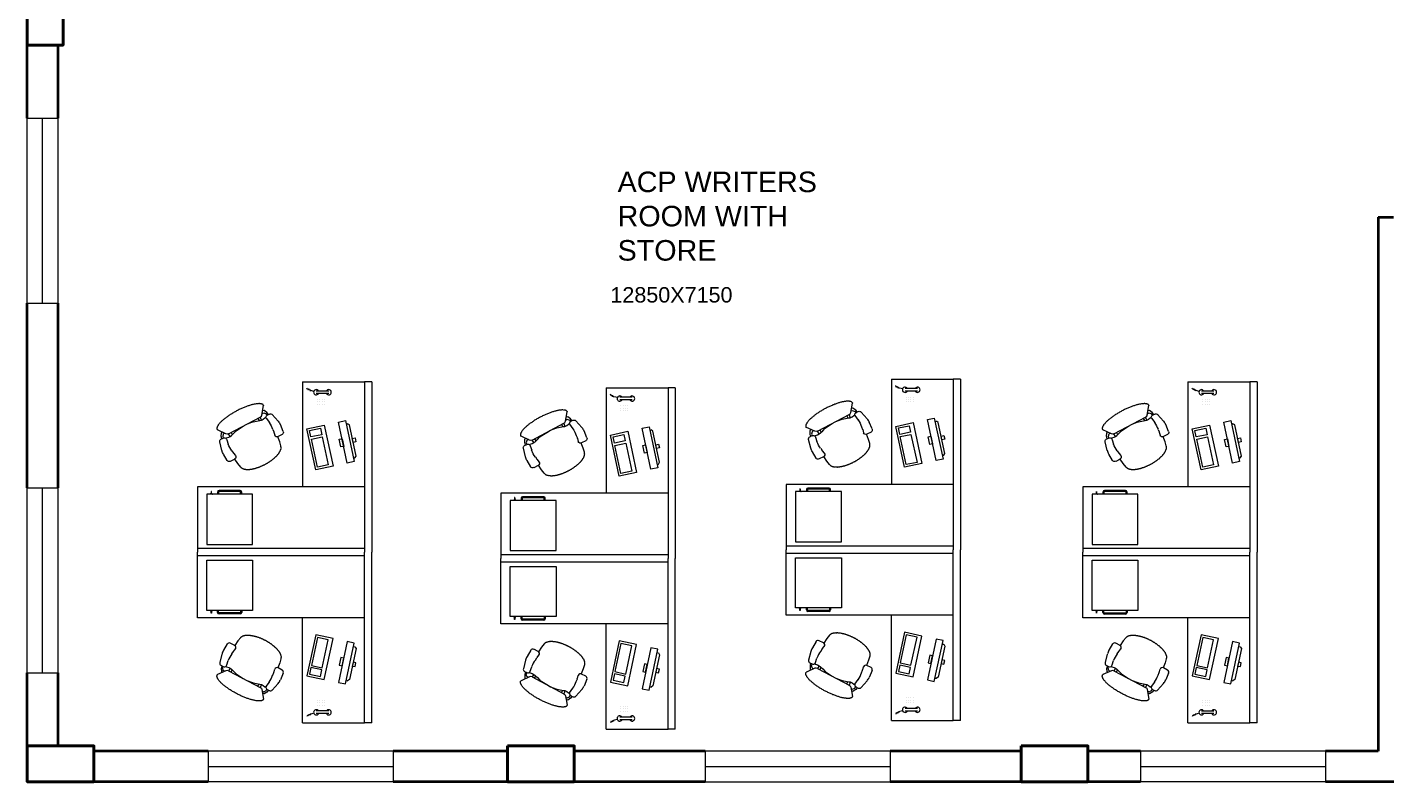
# Model space of a CAD drawing. Header units: millimetres. Extents: x 3079 to 579737, y 1565 to 1161826.
# Drawn here: x 73095 to 86320, y 432071 to 439421 of the extents above; entities that cross this region are included whole.
import ezdxf

# ---------------------------------------------------------------- set-up
doc = ezdxf.new("R2010")
doc.units = ezdxf.units.MM
for name, color, linetype, lineweight in [('1', 7, 'Continuous', 35), ('A_COL', 250, 'Continuous', 40), ('IG-Area', 250, 'Continuous', 30), ('SILL', 251, 'Continuous', 18), ('WINDOW', 252, 'Continuous', 15)]:
    doc.layers.add(name, color=color, linetype=linetype, lineweight=lineweight)
doc.layers.add('FURNITURE', color=253, linetype='Continuous', lineweight=5, transparency=0.05)
doc.styles.get("Standard").update_dxf_attribs({"font": 'arial.ttf'})

# ---------------------------------------------------------------- blocks, each defined once
blk = doc.blocks.new('AP00XXXX$0$A$C53421247')
at = {"color": 0}
for p, q in [((82, 595), (83, 598)), ((82, 593), (82, 595)), ((140, 501), (82, 587)), ((83, 598), (85, 600)), ((85, 600), (87, 604)), ((87, 604), (90, 607)), ((90, 607), (92, 609)), ((92, 609), (95, 612)), ((95, 612), (99, 614)), ((99, 614), (103, 617)), ((103, 617), (106, 619)), ((106, 619), (111, 621)), ((111, 621), (115, 624)), ((115, 624), (120, 626)), ((120, 626), (126, 628)), ((126, 628), (132, 630)), ((132, 630), (137, 632)), ((137, 632), (144, 634)), ((144, 634), (149, 636)), ((149, 636), (157, 638)), ((157, 638), (163, 639)), ((163, 639), (170, 641)), ((170, 641), (178, 643)), ((178, 643), (186, 644)), ((186, 644), (194, 646)), ((194, 646), (202, 647)), ((202, 647), (210, 648)), ((210, 648), (219, 649)), ((219, 649), (227, 650)), ((227, 650), (236, 651)), ((236, 651), (245, 652)), ((245, 652), (254, 652)), ((254, 652), (263, 653)), ((263, 653), (273, 653)), ((273, 653), (282, 654)), ((282, 654), (292, 654)), ((292, 654), (302, 654)), ((302, 654), (311, 654)), ((311, 654), (321, 654)), ((321, 654), (331, 654)), ((331, 654), (341, 654)), ((341, 654), (351, 653)), ((351, 653), (361, 653)), ((361, 653), (371, 652)), ((371, 652), (381, 652)), ((381, 652), (390, 651)), ((390, 651), (401, 650)), ((401, 650), (410, 649)), ((410, 649), (420, 648)), ((420, 648), (430, 646)), ((430, 646), (439, 646)), ((439, 646), (449, 644)), ((449, 644), (458, 642)), ((458, 642), (468, 641)), ((468, 641), (477, 639)), ((477, 639), (486, 637)), ((486, 637), (495, 636)), ((495, 636), (504, 634)), ((504, 634), (513, 632)), ((513, 632), (520, 630)), ((520, 630), (529, 627)), ((529, 627), (537, 625)), ((537, 625), (545, 623)), ((545, 623), (552, 620)), ((552, 620), (559, 618)), ((559, 618), (566, 616)), ((566, 616), (573, 614)), ((573, 614), (580, 611)), ((580, 611), (586, 608)), ((586, 608), (592, 605)), ((592, 605), (597, 603)), ((597, 603), (603, 600)), ((603, 600), (608, 597)), ((608, 597), (613, 595)), ((613, 595), (617, 591)), ((617, 591), (621, 588)), ((621, 588), (625, 586)), ((625, 586), (629, 582)), ((7, 368), (36, 460)), ((90, 476), (63, 478)), ((73, 477), (80, 503)), ((80, 503), (99, 534)), ((95, 493), (93, 475)), ((113, 514), (95, 493)), ((99, 534), (115, 538)), ((113, 453), (100, 394)), ((120, 459), (111, 457)), ((127, 514), (113, 514)), ((123, 459), (120, 459)), ((145, 454), (123, 459)), ((134, 510), (127, 514)), ((151, 491), (140, 501)), ((160, 452), (145, 454)), ((165, 488), (151, 491)), ((168, 452), (160, 452)), ((166, 452), (165, 488)), ((550, 463), (165, 488)), ((184, 457), (168, 452)), ((255, 473), (184, 457)), ((195, 486), (192, 459)), ((264, 474), (255, 473)), ((327, 478), (264, 474)), ((373, 474), (327, 478)), ((434, 465), (373, 474)), ((461, 459), (434, 465)), ((496, 446), (461, 459)), ((529, 434), (496, 446)), ((520, 465), (518, 438)), ((545, 430), (550, 463)), ((550, 463), (564, 465)), ((564, 465), (576, 474)), ((576, 474), (643, 549)), ((585, 483), (591, 485)), ((591, 485), (604, 482)), ((604, 482), (620, 461)), ((618, 502), (606, 508)), ((633, 471), (618, 502)), ((620, 461), (621, 444)), ((650, 442), (623, 444)), ((629, 582), (632, 580)), ((632, 580), (635, 576)), ((636, 460), (633, 471)), ((635, 576), (637, 574)), ((638, 443), (636, 460)), ((637, 574), (639, 571)), ((639, 571), (641, 568)), ((641, 568), (642, 565)), ((642, 565), (643, 562)), ((643, 562), (644, 559)), ((644, 559), (645, 556)), ((645, 556), (645, 553)), ((2, 245), (0, 325)), ((97, 312), (98, 282)), ((545, 430), (529, 434)), ((564, 429), (545, 430)), ((588, 432), (564, 429)), ((591, 432), (588, 432)), ((597, 428), (591, 432)), ((595, 413), (600, 364)), ((690, 327), (673, 421)), ((26, 220), (76, 217)), ((83, 159), (80, 217)), ((90, 114), (83, 159)), ((98, 280), (103, 245)), ((588, 250), (580, 218)), ((593, 282), (588, 252)), ((590, 128), (600, 187)), ((602, 186), (655, 183)), ((682, 205), (691, 283)), ((90, 111), (90, 114)), ((90, 110), (90, 111)), ((91, 107), (90, 110)), ((92, 105), (91, 107)), ((92, 102), (92, 105)), ((93, 100), (92, 102)), ((94, 98), (93, 100)), ((95, 96), (94, 98)), ((96, 93), (95, 96)), ((97, 91), (96, 93)), ((99, 89), (97, 91)), ((100, 87), (99, 89)), ((101, 84), (100, 87)), ((103, 82), (101, 84)), ((105, 80), (103, 82)), ((107, 78), (105, 80)), ((109, 76), (107, 78)), ((111, 73), (109, 76)), ((113, 72), (111, 73)), ((116, 69), (113, 72)), ((118, 67), (116, 69)), ((120, 65), (118, 67)), ((123, 63), (120, 65)), ((125, 60), (123, 63)), ((128, 59), (125, 60)), ((132, 57), (128, 59)), ((135, 54), (132, 57)), ((138, 53), (135, 54)), ((141, 51), (138, 53)), ((144, 49), (141, 51)), ((148, 47), (144, 49)), ((151, 45), (148, 47)), ((155, 44), (151, 45)), ((158, 42), (155, 44)), ((162, 40), (158, 42)), ((165, 38), (162, 40)), ((169, 36), (165, 38)), ((173, 34), (169, 36)), ((178, 33), (173, 34)), ((182, 31), (178, 33)), ((186, 30), (182, 31)), ((190, 28), (186, 30)), ((194, 27), (190, 28)), ((199, 25), (194, 27)), ((204, 24), (199, 25)), ((207, 22), (204, 24)), ((212, 21), (207, 22)), ((217, 19), (212, 21)), ((221, 18), (217, 19)), ((226, 17), (221, 18)), ((231, 16), (226, 17)), ((236, 15), (231, 16)), ((241, 14), (236, 15)), ((246, 13), (241, 14)), ((250, 11), (246, 13)), ((256, 10), (250, 11)), ((261, 9), (256, 10)), ((266, 8), (261, 9)), ((271, 8), (266, 8)), ((276, 7), (271, 8)), ((281, 6), (276, 7)), ((287, 5), (281, 6)), ((291, 4), (287, 5)), ((297, 4), (291, 4)), ((302, 4), (297, 4)), ((307, 2), (302, 4)), ((313, 2), (307, 2)), ((318, 2), (313, 2)), ((323, 1), (318, 2)), ((328, 1), (323, 1)), ((334, 1), (328, 1)), ((339, 1), (334, 1)), ((344, 0), (339, 1)), ((350, 1), (344, 0)), ((356, 0), (350, 1)), ((360, 0), (356, 0)), ((366, 0), (360, 0)), ((371, 0), (366, 0)), ((376, 1), (371, 0)), ((382, 0), (376, 1)), ((387, 1), (382, 0)), ((392, 1), (387, 1)), ((397, 1), (392, 1)), ((402, 1), (397, 1)), ((407, 2), (402, 1)), ((412, 2), (407, 2)), ((417, 3), (412, 2)), ((423, 3), (417, 3)), ((427, 4), (423, 3)), ((432, 4), (427, 4)), ((437, 6), (432, 4)), ((442, 6), (437, 6)), ((447, 7), (442, 6)), ((451, 8), (447, 7)), ((455, 9), (451, 8)), ((460, 9), (455, 9)), ((465, 10), (460, 9)), ((469, 12), (465, 10)), ((474, 12), (469, 12)), ((478, 13), (474, 12)), ((482, 15), (478, 13)), ((486, 16), (482, 15)), ((490, 17), (486, 16)), ((494, 18), (490, 17)), ((498, 19), (494, 18)), ((502, 21), (498, 19)), ((506, 22), (502, 21)), ((510, 23), (506, 22)), ((514, 25), (510, 23)), ((517, 27), (514, 25)), ((520, 28), (517, 27)), ((524, 30), (520, 28)), ((528, 31), (524, 30)), ((530, 33), (528, 31)), ((533, 35), (530, 33)), ((537, 36), (533, 35)), ((539, 38), (537, 36)), ((542, 40), (539, 38)), ((545, 42), (542, 40)), ((547, 43), (545, 42)), ((550, 46), (547, 43)), ((552, 47), (550, 46)), ((555, 49), (552, 47)), ((557, 51), (555, 49)), ((559, 53), (557, 51)), ((561, 55), (559, 53)), ((563, 57), (561, 55)), ((565, 59), (563, 57)), ((567, 61), (565, 59)), ((568, 63), (567, 61)), ((569, 65), (568, 63)), ((571, 67), (569, 65)), ((572, 70), (571, 67)), ((573, 71), (572, 70)), ((574, 74), (573, 71)), ((575, 76), (574, 74)), ((576, 78), (575, 76)), ((577, 81), (576, 78)), ((577, 82), (590, 128)), ((577, 82), (577, 81))]:
    blk.add_line(p, q, dxfattribs=at)
for centre, radius, start, end in [((88, 591), 6.35, 164.3929, 214.029), ((60, 452), 25.4, 85.1777, 163.418), ((87, 451), 25.4, 6.3757, 85.1777), ((620, 418), 25.4, 85.208, 169.2349), ((638, 553), 6.35, 318.2555, 357.1149), ((648, 417), 25.4, 9.9024, 85.208), ((153, 324), 152, 163.1174, 179.4456), ((446, 342), 350, 171.2066, 184.7536), ((251, 353), 350, 348.2663, 1.8132), ((620, 418), 25.4, 169.2349, 190.8913), ((539, 300), 152, 353.5743, 9.9024), ((28, 245), 25.4, 180.1777, 266.5099), ((78, 242), 25.4, 266.5099, 4.8356), ((124, 283), 25.4, 182.6801, 187.8199), ((604, 212), 25.4, 165.2, 266.5099), ((563, 256), 25.4, 345.2, 350.3398), ((657, 209), 25.4, 266.5099, 353.5743)]:
    blk.add_arc(centre, radius, start, end, dxfattribs=at)

msp = doc.modelspace()

# ---------------------------------------------------------------- linework, layer by layer
at = {"layer": '1'}
for p, q in [((73095, 438533), (73095, 440308)), ((73395, 438533), (73395, 439246)), ((86245, 437571), (86245, 432371)), ((86245, 437571), (86395, 437571)), ((73095, 434933), (73095, 436733)), ((73395, 434933), (73395, 436733)), ((73095, 432071), (73095, 433133)), ((73395, 432421), (73395, 433133)), ((74857, 432371), (73745, 432371)), ((77770, 432371), (76657, 432371)), ((79695, 432371), (78420, 432371)), ((82770, 432371), (81495, 432371)), ((83932, 432371), (83420, 432371)), ((86245, 432371), (85732, 432371)), ((74857, 432071), (73095, 432071)), ((79695, 432071), (76657, 432071)), ((83932, 432071), (81495, 432071)), ((95920, 432071), (85732, 432071))]:
    msp.add_line(p, q, dxfattribs=at)
at = {"layer": 'A_COL'}
for points in [[(73445, 439896), (73095, 439896), (73095, 439246), (73445, 439246)], [(73095, 432421), (73095, 432071), (73745, 432071), (73745, 432421)], [(77770, 432421), (77770, 432071), (78420, 432071), (78420, 432421)], [(82770, 432421), (82770, 432071), (83420, 432071), (83420, 432421)]]:
    msp.add_lwpolyline(points, close=True, dxfattribs=at)
at = {"layer": 'FURNITURE'}
for p, q in [((75776, 435968), (76379, 435968)), ((75776, 435968), (75776, 434944)), ((75823, 435892), (75818, 435906)), ((75833, 435887), (75828, 435902)), ((75843, 435882), (75838, 435897)), ((76379, 435968), (76379, 434307)), ((76449, 435968), (76379, 435968)), ((76449, 435968), (76449, 434307)), ((76449, 435968), (76449, 434307)), ((78731, 435907), (79333, 435907)), ((78731, 435907), (78731, 434883)), ((79333, 435907), (79333, 434246)), ((79403, 435907), (79333, 435907)), ((79403, 435907), (79403, 434246)), ((79403, 435907), (79403, 434246)), ((81508, 435992), (82110, 435992)), ((81508, 435992), (81508, 434968)), ((81555, 435916), (81550, 435931)), ((81564, 435911), (81560, 435926)), ((81574, 435906), (81569, 435921)), ((81584, 435901), (81579, 435916)), ((81616, 435898), (81589, 435906)), ((81761, 435901), (81640, 435901)), ((82110, 435992), (82110, 434331)), ((82180, 435992), (82110, 435992)), ((82180, 435992), (82180, 434331)), ((82180, 435992), (82180, 434331)), ((84394, 435968), (84996, 435968)), ((84394, 435968), (84394, 434944)), ((84441, 435892), (84436, 435906)), ((84451, 435887), (84446, 435901)), ((84460, 435882), (84456, 435897)), ((84996, 435968), (84996, 434307)), ((85067, 435968), (84996, 435968)), ((85067, 435968), (85067, 434307)), ((85067, 435968), (85067, 434307)), ((75852, 435877), (75848, 435892)), ((75885, 435873), (75857, 435882)), ((76030, 435877), (75909, 435877)), ((76030, 435853), (75909, 435853)), ((75921, 435794), (75921, 435794)), ((75921, 435771), (75921, 435771)), ((75943, 435794), (75943, 435794)), ((75943, 435771), (75943, 435771)), ((75966, 435794), (75966, 435794)), ((75966, 435771), (75966, 435771)), ((75989, 435794), (75989, 435794)), ((75989, 435771), (75989, 435771)), ((78778, 435831), (78773, 435846)), ((78787, 435826), (78783, 435841)), ((78797, 435822), (78792, 435836)), ((78807, 435817), (78802, 435831)), ((78839, 435813), (78812, 435822)), ((78984, 435816), (78863, 435816)), ((78984, 435792), (78863, 435792)), ((81761, 435877), (81640, 435877)), ((81652, 435818), (81652, 435818)), ((81652, 435796), (81652, 435796)), ((81652, 435773), (81652, 435773)), ((81675, 435818), (81675, 435818)), ((81675, 435796), (81675, 435796)), ((81675, 435773), (81675, 435773)), ((81698, 435818), (81698, 435818)), ((81698, 435796), (81698, 435796)), ((81698, 435773), (81698, 435773)), ((81720, 435818), (81720, 435818)), ((81720, 435796), (81720, 435796)), ((81720, 435773), (81720, 435773)), ((84470, 435877), (84465, 435892)), ((84503, 435873), (84475, 435882)), ((84647, 435877), (84526, 435877)), ((84647, 435853), (84526, 435853)), ((84538, 435794), (84538, 435794)), ((84538, 435771), (84538, 435771)), ((84561, 435794), (84561, 435794)), ((84561, 435771), (84561, 435771)), ((84584, 435794), (84584, 435794)), ((84584, 435771), (84584, 435771)), ((84606, 435794), (84606, 435794)), ((84606, 435771), (84606, 435771)), ((75921, 435749), (75921, 435749)), ((75943, 435749), (75943, 435749)), ((75966, 435749), (75966, 435749)), ((75989, 435749), (75989, 435749)), ((78875, 435734), (78875, 435734)), ((78875, 435711), (78875, 435711)), ((78875, 435688), (78875, 435688)), ((78898, 435734), (78898, 435734)), ((78898, 435711), (78898, 435711)), ((78898, 435688), (78898, 435688)), ((78920, 435734), (78920, 435734)), ((78920, 435711), (78920, 435711)), ((78920, 435688), (78920, 435688)), ((78943, 435734), (78943, 435734)), ((78943, 435711), (78943, 435711)), ((78943, 435688), (78943, 435688)), ((84538, 435749), (84538, 435749)), ((84561, 435749), (84561, 435749)), ((84584, 435749), (84584, 435749)), ((84606, 435749), (84606, 435749)), ((75818, 435509), (75986, 435545)), ((75904, 435110), (75818, 435509)), ((75844, 435493), (75949, 435515)), ((75949, 435515), (75962, 435452)), ((75986, 435545), (76072, 435146)), ((76201, 435556), (76213, 435559)), ((76231, 435547), (76213, 435559)), ((76296, 435244), (76231, 435547)), ((81550, 435533), (81718, 435569)), ((81635, 435134), (81550, 435533)), ((81575, 435517), (81680, 435539)), ((81589, 435454), (81575, 435517)), ((81680, 435539), (81694, 435476)), ((81718, 435569), (81803, 435170)), ((81932, 435580), (81945, 435583)), ((81963, 435571), (81945, 435583)), ((82027, 435269), (81963, 435571)), ((84436, 435509), (84604, 435545)), ((84522, 435110), (84436, 435509)), ((84462, 435493), (84567, 435515)), ((84567, 435515), (84580, 435452)), ((84604, 435545), (84690, 435146)), ((84819, 435556), (84831, 435559)), ((84849, 435547), (84831, 435559)), ((84914, 435244), (84849, 435547)), ((75857, 435430), (75844, 435493)), ((75962, 435452), (75857, 435430)), ((75862, 435409), (75967, 435431)), ((75920, 435136), (75862, 435409)), ((75967, 435431), (76026, 435158)), ((78773, 435448), (78941, 435485)), ((78858, 435049), (78773, 435448)), ((78798, 435432), (78903, 435454)), ((78812, 435369), (78798, 435432)), ((78917, 435391), (78812, 435369)), ((78816, 435348), (78921, 435370)), ((78903, 435454), (78917, 435391)), ((78921, 435370), (78980, 435097)), ((78941, 435485), (79026, 435085)), ((79155, 435495), (79168, 435498)), ((79185, 435487), (79168, 435498)), ((79250, 435184), (79185, 435487)), ((81694, 435476), (81589, 435454)), ((81593, 435433), (81698, 435455)), ((81652, 435160), (81593, 435433)), ((81698, 435455), (81757, 435182)), ((84475, 435430), (84462, 435493)), ((84580, 435452), (84475, 435430)), ((84480, 435409), (84585, 435431)), ((84538, 435135), (84480, 435409)), ((84585, 435431), (84643, 435158)), ((76284, 435227), (76296, 435244)), ((78875, 435075), (78816, 435348)), ((82004, 435248), (82016, 435251)), ((82016, 435251), (82027, 435269)), ((84902, 435227), (84914, 435244)), ((76072, 435146), (75904, 435110)), ((76026, 435158), (75920, 435136)), ((76272, 435224), (76284, 435227)), ((79227, 435163), (79239, 435166)), ((79239, 435166), (79250, 435184)), ((81803, 435170), (81635, 435134)), ((81757, 435182), (81652, 435160)), ((84690, 435146), (84522, 435110)), ((84643, 435158), (84538, 435135)), ((84890, 435224), (84902, 435227)), ((79026, 435085), (78858, 435049)), ((78980, 435097), (78875, 435075)), ((76379, 434944), (74753, 434944)), ((74753, 434944), (74753, 434307)), ((74877, 434874), (74874, 434873)), ((74874, 434873), (74874, 434873)), ((74898, 434873), (74874, 434873)), ((74898, 434873), (74874, 434873)), ((74877, 434875), (74877, 434874)), ((74895, 434875), (74877, 434875)), ((74896, 434874), (74877, 434874)), ((74888, 434899), (74885, 434899)), ((74885, 434899), (74885, 434896)), ((74885, 434898), (74885, 434896)), ((74885, 434898), (74885, 434898)), ((74888, 434897), (74885, 434897)), ((74885, 434896), (74885, 434883)), ((74885, 434896), (74885, 434883)), ((74888, 434892), (74885, 434892)), ((74885, 434891), (74885, 434891)), ((74885, 434883), (74885, 434881)), ((74885, 434883), (74885, 434880)), ((74885, 434881), (74885, 434881)), ((74885, 434880), (74885, 434875)), ((74888, 434880), (74885, 434880)), ((74885, 434880), (74885, 434880)), ((74887, 434898), (74887, 434896)), ((74888, 434898), (74887, 434898)), ((74887, 434896), (74887, 434883)), ((74888, 434891), (74887, 434891)), ((74887, 434883), (74887, 434881)), ((74888, 434881), (74887, 434881)), ((74888, 434896), (74888, 434899)), ((74888, 434883), (74888, 434896)), ((74888, 434880), (74888, 434883)), ((74888, 434875), (74888, 434880)), ((74888, 434880), (74888, 434880)), ((74895, 434875), (74895, 434874)), ((74896, 434874), (74898, 434873)), ((74898, 434873), (74898, 434873)), ((74948, 434893), (74948, 434873)), ((74948, 434873), (74948, 434873)), ((74958, 434893), (74958, 434873)), ((74958, 434873), (74958, 434873)), ((75168, 434908), (74963, 434908)), ((75168, 434898), (74963, 434898)), ((75173, 434873), (75173, 434893)), ((75173, 434873), (75173, 434873)), ((75183, 434873), (75183, 434893)), ((75183, 434873), (75183, 434873)), ((79333, 434883), (77707, 434883)), ((77707, 434883), (77707, 434246)), ((77842, 434839), (77840, 434839)), ((77840, 434839), (77840, 434836)), ((77842, 434836), (77842, 434839)), ((78123, 434847), (77918, 434847)), ((82110, 434968), (80484, 434968)), ((80484, 434968), (80484, 434331)), ((80608, 434898), (80606, 434897)), ((80606, 434897), (80606, 434897)), ((80630, 434897), (80606, 434897)), ((80630, 434897), (80606, 434897)), ((80627, 434898), (80608, 434898)), ((80609, 434899), (80609, 434898)), ((80627, 434899), (80609, 434899)), ((80619, 434923), (80617, 434923)), ((80617, 434923), (80617, 434920)), ((80617, 434922), (80617, 434920)), ((80617, 434922), (80617, 434922)), ((80619, 434921), (80617, 434921)), ((80617, 434920), (80617, 434907)), ((80617, 434920), (80617, 434907)), ((80619, 434916), (80617, 434916)), ((80617, 434915), (80617, 434915)), ((80617, 434907), (80617, 434905)), ((80617, 434907), (80617, 434904)), ((80617, 434905), (80617, 434905)), ((80617, 434904), (80617, 434899)), ((80619, 434904), (80617, 434904)), ((80617, 434904), (80617, 434904)), ((80619, 434920), (80619, 434923)), ((80619, 434922), (80619, 434920)), ((80619, 434922), (80619, 434922)), ((80619, 434920), (80619, 434907)), ((80619, 434907), (80619, 434920)), ((80619, 434915), (80619, 434915)), ((80619, 434907), (80619, 434905)), ((80619, 434904), (80619, 434907)), ((80619, 434905), (80619, 434905)), ((80619, 434899), (80619, 434904)), ((80619, 434904), (80619, 434904)), ((80627, 434899), (80627, 434898)), ((80627, 434898), (80630, 434897)), ((80630, 434897), (80630, 434897)), ((80680, 434917), (80680, 434897)), ((80680, 434897), (80680, 434897)), ((80690, 434917), (80690, 434897)), ((80690, 434897), (80690, 434897)), ((80900, 434932), (80695, 434932)), ((80900, 434922), (80695, 434922)), ((80905, 434897), (80905, 434917)), ((80905, 434897), (80905, 434897)), ((80915, 434897), (80915, 434917)), ((80915, 434897), (80915, 434897)), ((84996, 434944), (83370, 434944)), ((83370, 434944), (83370, 434307)), ((83494, 434874), (83492, 434873)), ((83492, 434873), (83492, 434873)), ((83516, 434873), (83492, 434873)), ((83516, 434873), (83492, 434873)), ((83514, 434874), (83494, 434874)), ((83495, 434874), (83495, 434874)), ((83513, 434874), (83495, 434874)), ((83505, 434899), (83503, 434899)), ((83503, 434899), (83503, 434896)), ((83503, 434898), (83503, 434896)), ((83503, 434898), (83503, 434898)), ((83505, 434897), (83503, 434897)), ((83503, 434896), (83503, 434883)), ((83503, 434896), (83503, 434883)), ((83505, 434892), (83503, 434892)), ((83503, 434891), (83503, 434891)), ((83503, 434883), (83503, 434881)), ((83503, 434883), (83503, 434880)), ((83503, 434881), (83503, 434881)), ((83503, 434880), (83503, 434875)), ((83505, 434880), (83503, 434880)), ((83503, 434880), (83503, 434880)), ((83505, 434896), (83505, 434899)), ((83505, 434898), (83505, 434896)), ((83505, 434898), (83505, 434898)), ((83505, 434896), (83505, 434883)), ((83505, 434883), (83505, 434896)), ((83505, 434891), (83505, 434891)), ((83505, 434883), (83505, 434881)), ((83505, 434880), (83505, 434883)), ((83505, 434881), (83505, 434881)), ((83505, 434875), (83505, 434880)), ((83505, 434880), (83505, 434880)), ((83513, 434874), (83513, 434874)), ((83514, 434874), (83516, 434873)), ((83516, 434873), (83516, 434873)), ((83566, 434893), (83566, 434873)), ((83566, 434873), (83566, 434873)), ((83576, 434893), (83576, 434873)), ((83576, 434873), (83576, 434873)), ((83786, 434908), (83581, 434908)), ((83786, 434898), (83581, 434898)), ((83791, 434873), (83791, 434893)), ((83791, 434873), (83791, 434873)), ((83801, 434873), (83801, 434893)), ((83801, 434873), (83801, 434873)), ((77831, 434813), (77829, 434812)), ((77829, 434812), (77829, 434812)), ((77853, 434812), (77829, 434812)), ((77853, 434812), (77829, 434812)), ((77850, 434813), (77831, 434813)), ((77832, 434814), (77832, 434813)), ((77850, 434814), (77832, 434814)), ((77840, 434838), (77840, 434836)), ((77840, 434838), (77840, 434838)), ((77840, 434836), (77840, 434823)), ((77840, 434836), (77840, 434823)), ((77842, 434836), (77840, 434836)), ((77842, 434831), (77840, 434831)), ((77840, 434830), (77840, 434830)), ((77840, 434823), (77840, 434821)), ((77840, 434823), (77840, 434820)), ((77840, 434821), (77840, 434821)), ((77842, 434820), (77840, 434820)), ((77840, 434820), (77840, 434819)), ((77840, 434819), (77840, 434815)), ((77842, 434838), (77842, 434836)), ((77842, 434838), (77842, 434838)), ((77842, 434836), (77842, 434823)), ((77842, 434823), (77842, 434836)), ((77842, 434830), (77842, 434830)), ((77842, 434823), (77842, 434821)), ((77842, 434820), (77842, 434823)), ((77842, 434821), (77842, 434821)), ((77842, 434819), (77842, 434820)), ((77842, 434815), (77842, 434819)), ((77850, 434814), (77850, 434813)), ((77850, 434813), (77853, 434812)), ((77853, 434812), (77853, 434812)), ((77903, 434832), (77903, 434812)), ((77903, 434812), (77903, 434812)), ((77913, 434832), (77913, 434812)), ((77913, 434812), (77913, 434812)), ((78123, 434837), (77918, 434837)), ((78128, 434812), (78128, 434832)), ((78128, 434812), (78128, 434812)), ((78138, 434812), (78138, 434832)), ((78138, 434812), (78138, 434812)), ((76379, 434342), (74753, 434342)), ((82110, 434366), (80484, 434366)), ((80484, 433693), (80484, 434331)), ((82110, 432669), (82110, 434331)), ((82110, 432669), (82110, 434331)), ((82180, 432669), (82180, 434331)), ((82180, 432669), (82180, 434331)), ((82180, 432669), (82180, 434331)), ((84996, 434342), (83370, 434342)), ((74753, 433669), (74753, 434307)), ((76379, 434272), (74753, 434272)), ((76379, 432645), (76379, 434307)), ((76379, 432645), (76379, 434307)), ((76449, 432645), (76449, 434307)), ((76449, 432645), (76449, 434307)), ((76449, 432645), (76449, 434307)), ((79333, 434281), (77707, 434281)), ((77707, 433609), (77707, 434246)), ((79333, 434211), (77707, 434211)), ((79333, 432585), (79333, 434246)), ((79333, 432585), (79333, 434246)), ((79403, 432585), (79403, 434246)), ((79403, 432585), (79403, 434246)), ((79403, 432585), (79403, 434246)), ((82110, 434296), (80484, 434296)), ((83370, 433669), (83370, 434307)), ((84996, 434271), (83370, 434271)), ((84996, 432645), (84996, 434307)), ((84996, 432645), (84996, 434307)), ((85067, 432645), (85067, 434307)), ((85067, 432645), (85067, 434307)), ((85067, 432645), (85067, 434307)), ((76379, 433669), (74753, 433669)), ((74874, 433741), (74874, 433740)), ((74898, 433741), (74874, 433741)), ((74877, 433739), (74874, 433740)), ((74898, 433740), (74874, 433740)), ((74877, 433739), (74877, 433739)), ((74895, 433739), (74877, 433739)), ((74896, 433739), (74877, 433739)), ((74885, 433734), (74885, 433738)), ((74885, 433733), (74885, 433734)), ((74885, 433730), (74885, 433733)), ((74888, 433733), (74885, 433733)), ((74885, 433730), (74885, 433732)), ((74885, 433732), (74885, 433732)), ((74885, 433717), (74885, 433730)), ((74885, 433717), (74885, 433730)), ((74885, 433722), (74885, 433722)), ((74888, 433721), (74885, 433721)), ((74885, 433715), (74885, 433717)), ((74885, 433714), (74885, 433717)), ((74888, 433716), (74885, 433716)), ((74885, 433715), (74885, 433715)), ((74888, 433714), (74885, 433714)), ((74887, 433730), (74887, 433732)), ((74888, 433732), (74887, 433732)), ((74887, 433717), (74887, 433730)), ((74888, 433722), (74887, 433722)), ((74887, 433715), (74887, 433717)), ((74888, 433715), (74887, 433715)), ((74888, 433738), (74888, 433734)), ((74888, 433734), (74888, 433733)), ((74888, 433733), (74888, 433730)), ((74888, 433730), (74888, 433717)), ((74888, 433717), (74888, 433714)), ((74895, 433739), (74895, 433739)), ((74896, 433739), (74898, 433740)), ((74898, 433741), (74898, 433740)), ((74948, 433721), (74948, 433741)), ((74948, 433741), (74948, 433741)), ((74958, 433721), (74958, 433741)), ((74958, 433741), (74958, 433741)), ((75168, 433716), (74963, 433716)), ((75168, 433706), (74963, 433706)), ((75173, 433741), (75173, 433721)), ((75173, 433741), (75173, 433741)), ((75183, 433741), (75183, 433721)), ((75183, 433741), (75183, 433741)), ((75776, 432645), (75776, 433669)), ((77829, 433680), (77829, 433680)), ((77831, 433678), (77829, 433680)), ((77853, 433680), (77829, 433680)), ((77853, 433680), (77829, 433680)), ((77850, 433678), (77831, 433678)), ((77832, 433678), (77832, 433678)), ((77850, 433678), (77832, 433678)), ((77840, 433673), (77840, 433677)), ((77840, 433672), (77840, 433673)), ((77840, 433669), (77840, 433672)), ((77842, 433672), (77840, 433672)), ((77840, 433669), (77840, 433671)), ((77840, 433671), (77840, 433671)), ((77840, 433656), (77840, 433669)), ((77840, 433656), (77840, 433669)), ((77840, 433662), (77840, 433662)), ((77842, 433661), (77840, 433661)), ((77842, 433656), (77840, 433656)), ((77840, 433654), (77840, 433656)), ((77840, 433653), (77840, 433656)), ((77840, 433654), (77840, 433654)), ((77842, 433653), (77840, 433653)), ((77842, 433677), (77842, 433673)), ((77842, 433673), (77842, 433672)), ((77842, 433672), (77842, 433669)), ((77842, 433669), (77842, 433671)), ((77842, 433671), (77842, 433671)), ((77842, 433656), (77842, 433669)), ((77842, 433669), (77842, 433656)), ((77842, 433662), (77842, 433662)), ((77842, 433654), (77842, 433656)), ((77842, 433656), (77842, 433653)), ((77842, 433654), (77842, 433654)), ((77850, 433678), (77853, 433680)), ((77850, 433678), (77850, 433678)), ((77853, 433680), (77853, 433680)), ((77903, 433660), (77903, 433680)), ((77903, 433680), (77903, 433680)), ((77913, 433660), (77913, 433680)), ((77913, 433680), (77913, 433680)), ((78123, 433655), (77918, 433655)), ((78128, 433680), (78128, 433660)), ((78128, 433680), (78128, 433680)), ((78138, 433680), (78138, 433660)), ((78138, 433680), (78138, 433680)), ((82110, 433693), (80484, 433693)), ((80606, 433765), (80606, 433764)), ((80630, 433765), (80606, 433765)), ((80608, 433763), (80606, 433764)), ((80630, 433764), (80606, 433764)), ((80627, 433763), (80608, 433763)), ((80609, 433763), (80609, 433763)), ((80627, 433763), (80609, 433763)), ((80617, 433758), (80617, 433762)), ((80617, 433757), (80617, 433758)), ((80617, 433754), (80617, 433757)), ((80619, 433757), (80617, 433757)), ((80617, 433754), (80617, 433756)), ((80617, 433756), (80617, 433756)), ((80617, 433741), (80617, 433754)), ((80617, 433741), (80617, 433754)), ((80617, 433747), (80617, 433747)), ((80619, 433746), (80617, 433746)), ((80619, 433741), (80617, 433741)), ((80617, 433739), (80617, 433741)), ((80617, 433738), (80617, 433741)), ((80617, 433739), (80617, 433739)), ((80619, 433738), (80617, 433738)), ((80619, 433762), (80619, 433758)), ((80619, 433758), (80619, 433757)), ((80619, 433757), (80619, 433754)), ((80619, 433754), (80619, 433756)), ((80619, 433756), (80619, 433756)), ((80619, 433741), (80619, 433754)), ((80619, 433754), (80619, 433741)), ((80619, 433747), (80619, 433747)), ((80619, 433739), (80619, 433741)), ((80619, 433741), (80619, 433738)), ((80619, 433739), (80619, 433739)), ((80627, 433763), (80630, 433764)), ((80627, 433763), (80627, 433763)), ((80630, 433765), (80630, 433764)), ((80680, 433745), (80680, 433765)), ((80680, 433765), (80680, 433765)), ((80690, 433745), (80690, 433765)), ((80690, 433765), (80690, 433765)), ((80900, 433740), (80695, 433740)), ((80900, 433730), (80695, 433730)), ((80905, 433765), (80905, 433745)), ((80905, 433765), (80905, 433765)), ((80915, 433765), (80915, 433745)), ((80915, 433765), (80915, 433765)), ((81508, 432669), (81508, 433693)), ((84996, 433669), (83370, 433669)), ((83492, 433741), (83492, 433740)), ((83516, 433741), (83492, 433741)), ((83494, 433739), (83492, 433740)), ((83516, 433740), (83492, 433740)), ((83514, 433739), (83494, 433739)), ((83495, 433739), (83495, 433739)), ((83513, 433739), (83495, 433739)), ((83503, 433733), (83503, 433738)), ((83503, 433730), (83503, 433733)), ((83505, 433733), (83503, 433733)), ((83503, 433733), (83503, 433733)), ((83503, 433730), (83503, 433732)), ((83503, 433732), (83503, 433732)), ((83503, 433717), (83503, 433730)), ((83503, 433717), (83503, 433730)), ((83503, 433722), (83503, 433722)), ((83505, 433721), (83503, 433721)), ((83503, 433715), (83503, 433717)), ((83503, 433714), (83503, 433717)), ((83505, 433716), (83503, 433716)), ((83503, 433715), (83503, 433715)), ((83505, 433714), (83503, 433714)), ((83505, 433738), (83505, 433733)), ((83505, 433733), (83505, 433730)), ((83505, 433733), (83505, 433733)), ((83505, 433730), (83505, 433732)), ((83505, 433732), (83505, 433732)), ((83505, 433717), (83505, 433730)), ((83505, 433730), (83505, 433717)), ((83505, 433722), (83505, 433722)), ((83505, 433715), (83505, 433717)), ((83505, 433717), (83505, 433714)), ((83505, 433715), (83505, 433715)), ((83513, 433739), (83513, 433739)), ((83514, 433739), (83516, 433740)), ((83516, 433741), (83516, 433740)), ((83566, 433720), (83566, 433741)), ((83566, 433741), (83566, 433741)), ((83576, 433720), (83576, 433741)), ((83576, 433741), (83576, 433741)), ((83786, 433715), (83581, 433715)), ((83786, 433705), (83581, 433705)), ((83791, 433741), (83791, 433720)), ((83791, 433741), (83791, 433741)), ((83801, 433741), (83801, 433720)), ((83801, 433741), (83801, 433741)), ((84394, 432645), (84394, 433669)), ((79333, 433609), (77707, 433609)), ((78123, 433645), (77918, 433645)), ((78731, 432585), (78731, 433609)), ((81635, 433527), (81550, 433128)), ((81803, 433491), (81635, 433527)), ((75904, 433503), (75818, 433104)), ((75920, 433478), (75862, 433205)), ((76072, 433467), (75904, 433503)), ((76026, 433455), (75920, 433478)), ((75967, 433182), (76026, 433455)), ((75986, 433068), (76072, 433467)), ((76272, 433389), (76284, 433387)), ((76284, 433387), (76296, 433369)), ((78858, 433443), (78773, 433043)), ((78875, 433417), (78816, 433144)), ((79026, 433407), (78858, 433443)), ((78980, 433395), (78875, 433417)), ((78921, 433121), (78980, 433395)), ((78941, 433007), (79026, 433407)), ((81652, 433502), (81593, 433229)), ((81757, 433479), (81652, 433502)), ((81698, 433206), (81757, 433479)), ((81718, 433092), (81803, 433491)), ((82027, 433393), (81963, 433090)), ((82004, 433413), (82016, 433411)), ((82016, 433411), (82027, 433393)), ((84522, 433503), (84436, 433104)), ((84538, 433478), (84480, 433205)), ((84690, 433467), (84522, 433503)), ((84643, 433455), (84538, 433478)), ((84585, 433182), (84643, 433455)), ((84604, 433068), (84690, 433467)), ((84890, 433389), (84902, 433387)), ((84902, 433387), (84914, 433369)), ((76296, 433369), (76231, 433066)), ((79250, 433308), (79185, 433005)), ((79227, 433329), (79239, 433326)), ((79239, 433326), (79250, 433308)), ((84914, 433369), (84849, 433066)), ((75857, 433184), (75844, 433121)), ((75844, 433121), (75949, 433098)), ((75962, 433161), (75857, 433184)), ((75862, 433205), (75967, 433182)), ((75949, 433098), (75962, 433161)), ((78812, 433123), (78798, 433060)), ((78917, 433100), (78812, 433123)), ((78816, 433144), (78921, 433121)), ((81550, 433128), (81718, 433092)), ((81589, 433208), (81575, 433145)), ((81575, 433145), (81680, 433122)), ((81694, 433185), (81589, 433208)), ((81593, 433229), (81698, 433206)), ((81680, 433122), (81694, 433185)), ((84475, 433184), (84462, 433121)), ((84462, 433121), (84567, 433098)), ((84580, 433161), (84475, 433184)), ((84480, 433205), (84585, 433182)), ((84567, 433098), (84580, 433161)), ((75818, 433104), (75986, 433068)), ((76201, 433057), (76213, 433054)), ((76231, 433066), (76213, 433054)), ((78773, 433043), (78941, 433007)), ((78798, 433060), (78903, 433037)), ((78903, 433037), (78917, 433100)), ((79155, 432996), (79168, 432994)), ((79185, 433005), (79168, 432994)), ((81932, 433081), (81945, 433079)), ((81963, 433090), (81945, 433079)), ((84436, 433104), (84604, 433068)), ((84819, 433057), (84831, 433054)), ((84849, 433066), (84831, 433054)), ((75921, 432865), (75921, 432865)), ((75943, 432865), (75943, 432865)), ((75966, 432865), (75966, 432865)), ((75989, 432865), (75989, 432865)), ((81652, 432889), (81652, 432889)), ((81652, 432866), (81652, 432866)), ((81675, 432889), (81675, 432889)), ((81675, 432866), (81675, 432866)), ((81698, 432889), (81698, 432889)), ((81698, 432866), (81698, 432866)), ((81720, 432889), (81720, 432889)), ((81720, 432866), (81720, 432866)), ((84538, 432864), (84538, 432864)), ((84561, 432864), (84561, 432864)), ((84584, 432864), (84584, 432864)), ((84606, 432864), (84606, 432864)), ((75833, 432726), (75828, 432712)), ((75843, 432731), (75838, 432717)), ((75852, 432736), (75848, 432721)), ((75885, 432740), (75857, 432731)), ((76030, 432761), (75909, 432761)), ((76030, 432736), (75909, 432736)), ((75921, 432842), (75921, 432842)), ((75921, 432819), (75921, 432819)), ((75943, 432842), (75943, 432842)), ((75943, 432819), (75943, 432819)), ((75966, 432842), (75966, 432842)), ((75966, 432819), (75966, 432819)), ((75989, 432842), (75989, 432842)), ((75989, 432819), (75989, 432819)), ((78875, 432804), (78875, 432804)), ((78875, 432781), (78875, 432781)), ((78875, 432758), (78875, 432758)), ((78898, 432804), (78898, 432804)), ((78898, 432781), (78898, 432781)), ((78898, 432758), (78898, 432758)), ((78920, 432804), (78920, 432804)), ((78920, 432781), (78920, 432781)), ((78920, 432758), (78920, 432758)), ((78943, 432804), (78943, 432804)), ((78943, 432781), (78943, 432781)), ((78943, 432758), (78943, 432758)), ((81555, 432746), (81550, 432731)), ((81564, 432750), (81560, 432736)), ((81574, 432755), (81569, 432741)), ((81584, 432760), (81579, 432746)), ((81616, 432764), (81589, 432755)), ((81761, 432785), (81640, 432785)), ((81761, 432760), (81640, 432760)), ((81652, 432843), (81652, 432843)), ((81675, 432843), (81675, 432843)), ((81698, 432843), (81698, 432843)), ((81720, 432843), (81720, 432843)), ((84451, 432726), (84446, 432712)), ((84460, 432731), (84456, 432716)), ((84470, 432736), (84465, 432721)), ((84503, 432740), (84475, 432731)), ((84647, 432760), (84526, 432760)), ((84647, 432736), (84526, 432736)), ((84538, 432842), (84538, 432842)), ((84538, 432819), (84538, 432819)), ((84561, 432842), (84561, 432842)), ((84561, 432819), (84561, 432819)), ((84584, 432842), (84584, 432842)), ((84584, 432819), (84584, 432819)), ((84606, 432842), (84606, 432842)), ((84606, 432819), (84606, 432819)), ((75776, 432645), (76379, 432645)), ((75823, 432721), (75818, 432707)), ((76449, 432645), (76379, 432645)), ((78778, 432661), (78773, 432646)), ((78787, 432666), (78783, 432651)), ((78797, 432670), (78792, 432656)), ((78807, 432675), (78802, 432661)), ((78839, 432679), (78812, 432670)), ((78984, 432700), (78863, 432700)), ((78984, 432676), (78863, 432676)), ((81508, 432669), (82110, 432669)), ((82180, 432669), (82110, 432669)), ((84394, 432645), (84996, 432645)), ((84441, 432721), (84436, 432707)), ((85067, 432645), (84996, 432645)), ((78731, 432585), (79333, 432585)), ((79403, 432585), (79333, 432585))]:
    msp.add_line(p, q, dxfattribs=at)
for points in [[(76211, 435176), (76125, 435575), (76194, 435590), (76279, 435191)], [(79165, 435115), (79080, 435514), (79148, 435529), (79234, 435130)], [(81942, 435200), (81857, 435599), (81925, 435614), (82011, 435215)], [(84828, 435176), (84743, 435575), (84811, 435590), (84897, 435190)], [(76148, 435332), (76132, 435407), (76160, 435412), (76176, 435338)], [(76267, 435377), (76260, 435414), (76287, 435420), (76295, 435383)], [(81880, 435357), (81864, 435431), (81891, 435437), (81907, 435362)], [(81999, 435401), (81991, 435439), (82018, 435444), (82026, 435407)], [(84766, 435332), (84750, 435406), (84778, 435412), (84793, 435338)], [(84885, 435377), (84877, 435414), (84905, 435420), (84913, 435383)], [(79103, 435272), (79087, 435346), (79114, 435352), (79130, 435278)], [(79222, 435317), (79214, 435354), (79241, 435360), (79249, 435323)], [(75289, 434383), (75289, 434873), (74843, 434873), (74843, 434383)], [(81021, 434407), (81021, 434897), (80574, 434897), (80574, 434407)], [(83907, 434383), (83907, 434873), (83460, 434873), (83460, 434383)], [(78244, 434323), (78244, 434812), (77797, 434812), (77797, 434323)], [(75289, 434230), (75289, 433741), (74843, 433741), (74843, 434230)], [(81021, 434254), (81021, 433765), (80574, 433765), (80574, 434254)], [(83907, 434230), (83907, 433741), (83460, 433741), (83460, 434230)], [(78244, 434169), (78244, 433680), (77797, 433680), (77797, 434169)], [(76211, 433437), (76125, 433038), (76194, 433024), (76279, 433423)], [(81942, 433462), (81857, 433063), (81925, 433048), (82011, 433447)], [(84828, 433437), (84743, 433038), (84811, 433024), (84897, 433423)], [(76148, 433281), (76132, 433207), (76160, 433201), (76176, 433275)], [(79165, 433377), (79080, 432978), (79148, 432963), (79234, 433362)], [(81880, 433305), (81864, 433231), (81891, 433225), (81907, 433299)], [(81999, 433260), (81991, 433223), (82018, 433217), (82026, 433254)], [(84766, 433281), (84750, 433207), (84778, 433201), (84793, 433275)], [(76267, 433236), (76260, 433199), (76287, 433193), (76295, 433230)], [(79103, 433220), (79087, 433146), (79114, 433140), (79130, 433214)], [(79222, 433175), (79214, 433138), (79241, 433132), (79249, 433169)], [(84885, 433236), (84877, 433199), (84905, 433193), (84913, 433230)]]:
    msp.add_lwpolyline(points, close=True, dxfattribs=at)
for centre, radius, start, end in [((81640, 435889), 25.4, 28.4915, 331.5085), ((81761, 435889), 25.4, 208.4915, 151.5085), ((75909, 435865), 25.4, 28.4915, 331.5085), ((76030, 435865), 25.4, 208.4915, 151.5085), ((78863, 435804), 25.4, 28.4915, 331.5085), ((78984, 435804), 25.4, 208.4915, 151.5085), ((84526, 435865), 25.4, 28.4915, 331.5085), ((84647, 435865), 25.4, 208.4915, 151.5085), ((74886, 434834), 41.2, 91.6492, 102.6804), ((74886, 434834), 40.9, 88.3384, 91.6616), ((74886, 434834), 41.2, 77.3196, 88.3508), ((74963, 434893), 15.1, 90, 180), ((74963, 434893), 5.02, 90, 180), ((75168, 434893), 15.1, 0, 90), ((75168, 434893), 5.02, 0, 90), ((77918, 434832), 15.1, 90, 180), ((78123, 434832), 15.1, 0, 90), ((80618, 434859), 41.2, 91.6492, 102.6804), ((80618, 434859), 40.9, 88.3384, 91.6616), ((80618, 434859), 41.2, 77.3196, 88.3508), ((80695, 434917), 15.1, 90, 180), ((80695, 434917), 5.02, 90, 180), ((80900, 434917), 15.1, 0, 90), ((80900, 434917), 5.02, 0, 90), ((83504, 434834), 41.2, 91.6492, 102.6804), ((83504, 434834), 40.9, 88.3384, 91.6616), ((83504, 434834), 41.2, 77.3196, 88.3508), ((83581, 434893), 15.1, 90, 180), ((83581, 434893), 5.02, 90, 180), ((83786, 434893), 15.1, 0, 90), ((83786, 434893), 5.02, 0, 90), ((77841, 434774), 41.2, 91.6492, 102.6804), ((77841, 434774), 40.9, 88.3384, 91.6616), ((77841, 434774), 41.2, 77.3196, 88.3508), ((77918, 434832), 5.02, 90, 180), ((78123, 434832), 5.02, 0, 90), ((74886, 433779), 41.2, 257.3196, 268.3508), ((74886, 433779), 40.9, 268.3384, 271.6616), ((74886, 433779), 41.2, 271.6492, 282.6804), ((74963, 433721), 15.1, 180, 270), ((74963, 433721), 5.02, 180, 270), ((75168, 433721), 15.1, 270, 0), ((75168, 433721), 5.02, 270, 0), ((77841, 433718), 41.2, 257.3196, 268.3508), ((77841, 433718), 40.9, 268.3384, 271.6616), ((77841, 433718), 41.2, 271.6492, 282.6804), ((77918, 433660), 15.1, 180, 270), ((77918, 433660), 5.02, 180, 270), ((78123, 433660), 15.1, 270, 0), ((78123, 433660), 5.02, 270, 0), ((80618, 433803), 41.2, 257.3196, 268.3508), ((80618, 433803), 40.9, 268.3384, 271.6616), ((80618, 433803), 41.2, 271.6492, 282.6804), ((80695, 433745), 15.1, 180, 270), ((80695, 433745), 5.02, 180, 270), ((80900, 433745), 15.1, 270, 0), ((80900, 433745), 5.02, 270, 0), ((83504, 433779), 41.2, 257.3196, 268.3508), ((83504, 433779), 40.9, 268.3384, 271.6616), ((83504, 433779), 41.2, 271.6492, 282.6804), ((83581, 433720), 15.1, 180, 270), ((83581, 433720), 5.02, 180, 270), ((83786, 433720), 15.1, 270, 0), ((83786, 433720), 5.02, 270, 0), ((75909, 432748), 25.4, 28.4915, 331.5085), ((76030, 432748), 25.4, 208.4915, 151.5085), ((81640, 432773), 25.4, 28.4915, 331.5085), ((81761, 432773), 25.4, 208.4915, 151.5085), ((84526, 432748), 25.4, 28.4915, 331.5085), ((84647, 432748), 25.4, 208.4915, 151.5085), ((78863, 432688), 25.4, 28.4915, 331.5085), ((78984, 432688), 25.4, 208.4915, 151.5085)]:
    msp.add_arc(centre, radius, start, end, dxfattribs=at)
at = {"layer": 'SILL'}
for p, q in [((73095, 436733), (73095, 438533)), ((73395, 436733), (73395, 438533)), ((73095, 433133), (73095, 434933)), ((73395, 433133), (73395, 434933)), ((76657, 432371), (74857, 432371)), ((81495, 432371), (79695, 432371)), ((85732, 432371), (83932, 432371)), ((76657, 432071), (74857, 432071)), ((79695, 432071), (81495, 432071)), ((85732, 432071), (83932, 432071))]:
    msp.add_line(p, q, dxfattribs=at)
at = {"layer": 'WINDOW'}
for p, q in [((73095, 438533), (73395, 438533)), ((73245, 436733), (73245, 438533)), ((73095, 436733), (73395, 436733)), ((73095, 434933), (73395, 434933)), ((73245, 433133), (73245, 434933)), ((73095, 433133), (73395, 433133)), ((74857, 432371), (74857, 432071)), ((76657, 432371), (76657, 432071)), ((79695, 432371), (79695, 432071)), ((81495, 432371), (81495, 432071)), ((83932, 432371), (83932, 432071)), ((85732, 432371), (85732, 432071)), ((74857, 432221), (76657, 432221)), ((79695, 432221), (81495, 432221)), ((83932, 432221), (85732, 432221))]:
    msp.add_line(p, q, dxfattribs=at)

# ---------------------------------------------------------------- block references
at = {"layer": 'FURNITURE'}
for p, xscale, yscale, zscale, rotation in [((75680, 435282), -0.9034715759433986, 0.9034715759433986, 0.9034715759433986, 24.09177462783687), ((81412, 435306), -0.9034715759433986, 0.9034715759433986, 0.9034715759433986, 24.09177462783687), ((84298, 435282), -0.9034715759433986, 0.9034715759433986, 0.9034715759433986, 24.09177462783687), ((78635, 435221), -0.9034715759433986, 0.9034715759433986, 0.9034715759433986, 24.09177462783687), ((75680, 433331), 0.903471576034104, 0.903471576034104, 0.903471576034104, 155.9082253592925), ((78635, 433271), 0.903471576034104, 0.903471576034104, 0.903471576034104, 155.9082253592925), ((81412, 433355), 0.903471576034104, 0.903471576034104, 0.903471576034104, 155.9082253592925), ((84298, 433331), 0.903471576034104, 0.903471576034104, 0.903471576034104, 155.9082253592925)]:
    msp.add_blockref('AP00XXXX$0$A$C53421247', p, dxfattribs=dict(at, xscale=xscale, yscale=yscale, zscale=zscale, rotation=rotation))

# ---------------------------------------------------------------- texts
at = {"layer": 'IG-Area', "attachment_point": 1}
for s, insert, char_height in [('ACP WRITERS \\PROOM WITH \\PSTORE', (78842, 438014), 200), ('12850X7150', (78772, 436889), 150)]:
    msp.add_mtext_dynamic_manual_height_columns(s, width=38356.19, gutter_width=12.5, heights=[0], dxfattribs=dict(at, insert=insert, char_height=char_height))

doc.saveas('drawing.dxf')
